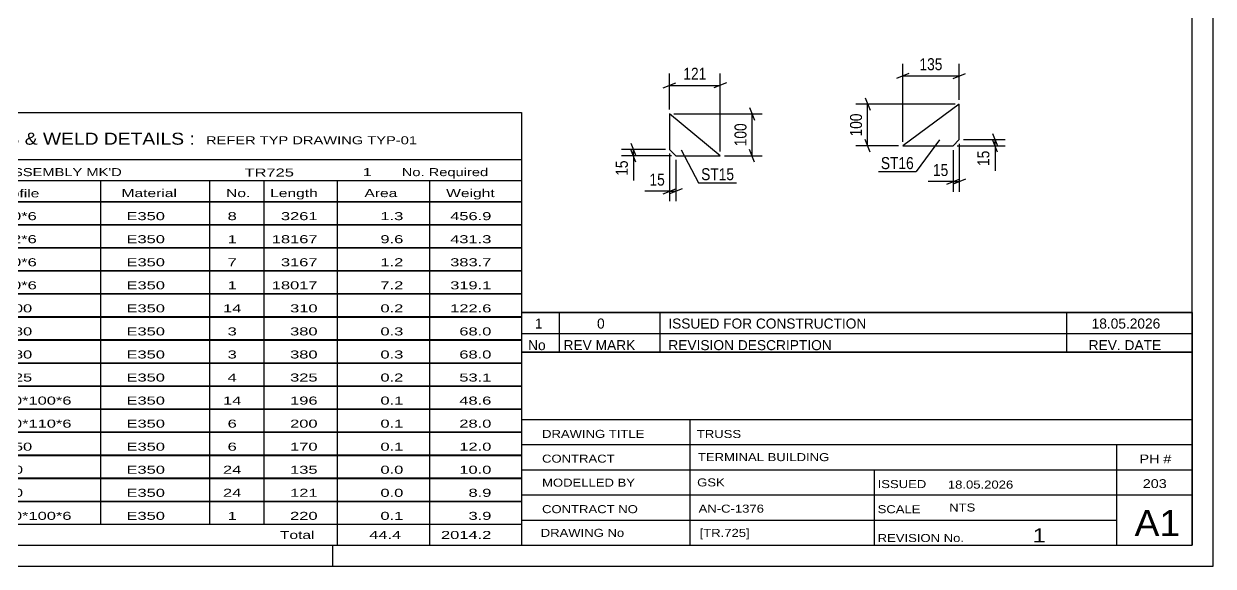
# Model space of a CAD drawing. Header units: millimetres. Extents: x 0 to 841, y 0 to 594.
# Drawn here: x 557.2 to 841, y 0 to 129.4 of the extents above; entities that cross this region are included whole.
import ezdxf

# ---------------------------------------------------------------- set-up
doc = ezdxf.new("R2010")
doc.units = ezdxf.units.MM
doc.styles.add('Arial Narrow', font='ARIALN.TTF', dxfattribs={"height": 0.2})

# ---------------------------------------------------------------- blocks, each defined once
blk = doc.blocks.new('Unknown-248143587-1133')
at = {"color": 5, "linetype": 'Continuous'}
for p, q in [((841, 0), (841, 594)), ((836, 5), (836, 589)), ((5, 5), (836, 5)), ((631, 0), (631, 5)), ((0, 0), (841, 0))]:
    blk.add_line(p, q, dxfattribs=at)
blk = doc.blocks.new('Part-248143587-19192 - 19191')
at = {"color": 2, "linetype": 'Continuous'}
for p, q in [((711.29, 107.93), (711.29, 99.43)), ((723.38, 97.93), (711.29, 107.93)), ((711.29, 99.43), (712.79, 97.93)), ((712.79, 97.93), (723.38, 97.93))]:
    blk.add_line(p, q, dxfattribs=at)
blk = doc.blocks.new('Part-248143587-19202 - 19201')
at = {"color": 2, "linetype": 'Continuous'}
for p, q in [((780.42, 110.26), (766.92, 100.26)), ((780.42, 101.76), (780.42, 110.26)), ((766.92, 100.26), (778.92, 100.26)), ((778.92, 100.26), (780.42, 101.76))]:
    blk.add_line(p, q, dxfattribs=at)
blk = doc.blocks.new('StraightDimension-248143587-19470 - 19191')
at = {"color": 7, "linetype": 'Continuous'}
for p, q in [((710.29, 99.43), (699.84, 99.43)), ((702.09, 100.93), (703.29, 97.93)), ((703.29, 96.43), (702.09, 99.43)), ((702.69, 97.93), (702.69, 99.43)), ((711.79, 97.93), (699.84, 97.93))]:
    blk.add_line(p, q, dxfattribs=at)
at = {"color": 0}
blk.add_wipeout([(701.94, 97.4), (697.74, 97.4), (697.74, 92.54), (701.94, 92.54)], dxfattribs=at)
at = {"color": 7, "linetype": 'Continuous'}
blk.add_line((702.69, 97.93), (702.69, 92.02), dxfattribs=at)
blk.add_line((702.69, 97.93), (702.69, 92.02), dxfattribs=at)
at = {"color": 3, "style": 'Arial Narrow'}
blk.add_text('15', height=2.863, rotation=90.0002, dxfattribs=at).set_placement((701.34, 93.14))
blk = doc.blocks.new('StraightDimension-248143587-19462 - 19191')
at = {"color": 7, "linetype": 'Continuous'}
for p, q in [((711.29, 98.43), (711.29, 87.05)), ((712.79, 96.93), (712.79, 87.05)), ((709.79, 88.85), (712.79, 90.05)), ((714.29, 90.05), (711.29, 88.85)), ((711.29, 89.45), (712.79, 89.45))]:
    blk.add_line(p, q, dxfattribs=at)
at = {"color": 0}
blk.add_wipeout([(710.76, 90.2), (710.76, 94.4), (705.91, 94.4), (705.91, 90.2)], dxfattribs=at)
at = {"color": 7, "linetype": 'Continuous'}
blk.add_line((711.29, 89.45), (705.38, 89.45), dxfattribs=at)
blk.add_line((711.29, 89.45), (705.38, 89.45), dxfattribs=at)
at = {"color": 3, "style": 'Arial Narrow'}
blk.add_text('15', height=2.863, dxfattribs=at).set_placement((706.51, 90.8))
blk = doc.blocks.new('StraightDimension-248143587-19474 - 19191')
at = {"color": 7, "linetype": 'Continuous'}
for p, q in [((712.29, 107.93), (733.4, 107.93)), ((730.4, 109.43), (731.6, 106.43)), ((731, 97.93), (731, 107.93)), ((731.6, 96.43), (730.4, 99.43)), ((724.38, 97.93), (733.4, 97.93))]:
    blk.add_line(p, q, dxfattribs=at)
at = {"color": 0}
blk.add_wipeout([(730.25, 106.27), (726.05, 106.27), (726.05, 99.58), (730.25, 99.58)], dxfattribs=at)
at = {"color": 3, "style": 'Arial Narrow'}
blk.add_text('100', height=2.863, rotation=90.0002, dxfattribs=at).set_placement((729.65, 100.18))
blk = doc.blocks.new('StraightDimension-248143587-19466 - 19191')
at = {"color": 7, "linetype": 'Continuous'}
for p, q in [((711.29, 108.93), (711.29, 117.55)), ((723.38, 98.93), (723.38, 117.55)), ((709.79, 114.1), (712.79, 115.3)), ((711.29, 114.7), (723.38, 114.7)), ((724.88, 115.3), (721.88, 114.1))]:
    blk.add_line(p, q, dxfattribs=at)
at = {"color": 0}
blk.add_wipeout([(720.68, 115.45), (720.68, 119.65), (713.99, 119.65), (713.99, 115.45)], dxfattribs=at)
at = {"color": 3, "style": 'Arial Narrow'}
blk.add_text('121', height=2.863, dxfattribs=at).set_placement((714.59, 116.05))
blk = doc.blocks.new('StraightDimension-248143587-19486 - 19201')
at = {"color": 7, "linetype": 'Continuous'}
for p, q in [((780.42, 100.76), (780.42, 89.34)), ((778.92, 99.26), (778.92, 89.34)), ((777.42, 91.14), (780.42, 92.34)), ((781.92, 92.34), (778.92, 91.14)), ((778.92, 91.74), (780.42, 91.74))]:
    blk.add_line(p, q, dxfattribs=at)
at = {"color": 0}
blk.add_wipeout([(778.39, 92.49), (778.39, 96.69), (773.54, 96.69), (773.54, 92.49)], dxfattribs=at)
at = {"color": 7, "linetype": 'Continuous'}
blk.add_line((778.92, 91.74), (773.01, 91.74), dxfattribs=at)
blk.add_line((778.92, 91.74), (773.01, 91.74), dxfattribs=at)
at = {"color": 3, "style": 'Arial Narrow'}
blk.add_text('15', height=2.863, dxfattribs=at).set_placement((774.14, 93.09))
blk = doc.blocks.new('StraightDimension-248143587-19478 - 19201')
at = {"color": 7, "linetype": 'Continuous'}
for p, q in [((788.34, 103.26), (789.54, 100.26)), ((779.92, 100.26), (791.34, 100.26)), ((781.42, 101.76), (791.34, 101.76)), ((789.54, 98.76), (788.34, 101.76)), ((788.94, 100.26), (788.94, 101.76))]:
    blk.add_line(p, q, dxfattribs=at)
at = {"color": 0}
blk.add_wipeout([(788.19, 99.74), (783.99, 99.74), (783.99, 94.88), (788.19, 94.88)], dxfattribs=at)
at = {"color": 7, "linetype": 'Continuous'}
blk.add_line((788.94, 100.26), (788.94, 94.36), dxfattribs=at)
blk.add_line((788.94, 100.26), (788.94, 94.36), dxfattribs=at)
at = {"color": 3, "style": 'Arial Narrow'}
blk.add_text('15', height=2.863, rotation=90.0002, dxfattribs=at).set_placement((787.59, 95.48))
blk = doc.blocks.new('StraightDimension-248143587-19490 - 19201')
at = {"color": 7, "linetype": 'Continuous'}
for p, q in [((766.92, 101.26), (766.92, 119.83)), ((780.42, 111.26), (780.42, 119.83)), ((768.42, 117.58), (765.42, 116.38)), ((766.92, 116.98), (780.42, 116.98)), ((778.92, 116.38), (781.92, 117.58))]:
    blk.add_line(p, q, dxfattribs=at)
at = {"color": 0}
blk.add_wipeout([(777.01, 117.73), (777.01, 121.93), (770.32, 121.93), (770.32, 117.73)], dxfattribs=at)
at = {"color": 3, "style": 'Arial Narrow'}
blk.add_text('135', height=2.863, dxfattribs=at).set_placement((770.92, 118.33))
blk = doc.blocks.new('StraightDimension-248143587-19482 - 19201')
at = {"color": 7, "linetype": 'Continuous'}
for p, q in [((757.96, 111.76), (759.16, 108.76)), ((779.42, 110.26), (755.71, 110.26)), ((758.56, 100.26), (758.56, 110.26)), ((765.92, 100.26), (755.71, 100.26)), ((759.16, 98.76), (757.96, 101.76))]:
    blk.add_line(p, q, dxfattribs=at)
at = {"color": 0}
blk.add_wipeout([(757.81, 108.61), (753.61, 108.61), (753.61, 101.92), (757.81, 101.92)], dxfattribs=at)
at = {"color": 3, "style": 'Arial Narrow'}
blk.add_text('100', height=2.863, rotation=90.0002, dxfattribs=at).set_placement((757.21, 102.52))
blk = doc.blocks.new('Mark-248143587-19641 - 19191')
at = {"color": 0}
blk.add_wipeout([(726.69, 92.09), (726.69, 95.09), (718.84, 95.09), (718.84, 92.09)], dxfattribs=at)
blk.add_wipeout([(726.69, 92.09), (726.69, 95.09), (718.84, 95.09), (718.84, 92.09)], dxfattribs=at)
at = {"color": 30, "linetype": 'Continuous'}
for p, q in [((714.06, 99.35), (718.24, 91.49)), ((718.24, 91.49), (727.29, 91.49))]:
    blk.add_line(p, q, dxfattribs=at)
at = {"color": 3, "style": 'Arial Narrow'}
blk.add_text('ST15', height=2.863, dxfattribs=at).set_placement((718.84, 92.09))
blk = doc.blocks.new('Unknown-248143587-21401')
at = {"color": 7, "linetype": 'Continuous'}
for p, q in [((676, 51.05), (676, 5)), ((676, 51.05), (836, 51.05)), ((836, 51), (836, 5)), ((676, 35), (836, 35)), ((716.14, 35), (716.14, 5)), ((676, 29), (836, 29)), ((818, 5.05), (818, 29.05)), ((676, 23), (836, 23)), ((760.14, 23), (760.14, 5)), ((676, 17), (836, 17)), ((676, 11), (818, 11)), ((676, 5), (836, 5))]:
    blk.add_line(p, q, dxfattribs=at)
at = {"color": 7, "style": 'Arial Narrow'}
for s, height, width, p in [('DRAWING TITLE', 1.9089, 1.425378, (680.88, 30.61)), ('TRUSS', 1.909, 1.425378, (717.81, 30.59)), ('CONTRACT', 1.909, 1.425378, (680.88, 24.71)), ('TERMINAL BUILDING', 1.9089, 1.425378, (718.06, 25.07)), ('MODELLED BY', 1.9089, 1.425378, (680.88, 18.98)), ('GSK', 1.909, 1.425378, (717.88, 19.04)), ('ISSUED', 1.909, 1.425378, (760.94, 18.64)), ('18.05.2026', 1.909, 1.425378, (777.69, 18.52)), ('CONTRACT NO', 1.9089, 1.425378, (680.88, 12.66)), ('AN-C-1376', 1.909, 1.425378, (718.23, 12.78)), ('SCALE', 1.909, 1.425378, (760.94, 12.65)), ('A1', 6.204, 1.25, (822.24, 7.2)), ('DRAWING No', 1.909, 1.425378, (680.56, 7)), ('[TR.725]', 1.909, 1.425378, (718.46, 6.99)), ('1', 3.34, 1.5, (797.91, 5.68)), ('REVISION No.', 1.9089, 1.425378, (760.94, 5.77))]:
    blk.add_text(s, height=height, dxfattribs=dict(at, width=width)).set_placement(p)
at = {"color": 7, "linetype": 'Continuous', "style": 'Arial Narrow'}
for s, height, width, p in [('PH #', 2.1, 1.42538, (823.4, 24.55)), ('203', 2.1, 1.42538, (824.19, 18.65)), ('NTS', 1.909, 1.425378, (778, 13.05))]:
    blk.add_text(s, height=height, dxfattribs=dict(at, width=width)).set_placement(p)
blk = doc.blocks.new('Unknown-248143587-21402')
at = {"color": 7, "linetype": 'Continuous'}
for p, q in [((516, 108.25), (676, 108.25)), ((516, 97), (516, 108.25)), ((676, 108.25), (676, 97)), ((516, 97), (676, 97)), ((516, 97), (516, 92)), ((676, 97), (676, 92)), ((516, 92), (676, 92)), ((516, 92), (516, 87)), ((540, 92), (540, 87)), ((575.5, 92), (575.5, 87)), ((601.5, 92), (601.5, 87)), ((614.5, 92), (614.5, 87)), ((632, 92), (632, 87)), ((654, 92), (654, 87)), ((676, 92), (676, 87)), ((516, 87), (676, 87)), ((516, 86.95), (516, 81.55)), ((516, 86.95), (676, 86.95)), ((540, 87), (540, 81.5)), ((575.5, 87), (575.5, 81.5)), ((601.5, 87), (601.5, 81.5)), ((614.5, 87), (614.5, 81.5)), ((632, 87), (632, 81.5)), ((654, 87), (654, 81.5)), ((676, 86.95), (676, 81.55)), ((516, 81.55), (676, 81.55)), ((516, 81.45), (516, 76.05)), ((516, 81.45), (676, 81.45)), ((540, 81.5), (540, 76)), ((575.5, 81.5), (575.5, 76)), ((601.5, 81.5), (601.5, 76)), ((614.5, 81.5), (614.5, 76)), ((632, 81.5), (632, 76)), ((654, 81.5), (654, 76)), ((676, 81.45), (676, 76.05)), ((516, 76.05), (676, 76.05)), ((516, 75.95), (516, 70.55)), ((516, 75.95), (676, 75.95)), ((540, 76), (540, 70.5)), ((575.5, 76), (575.5, 70.5)), ((601.5, 76), (601.5, 70.5)), ((614.5, 76), (614.5, 70.5)), ((632, 76), (632, 70.5)), ((654, 76), (654, 70.5)), ((676, 75.95), (676, 70.55)), ((516, 70.55), (676, 70.55)), ((516, 70.45), (516, 65.05)), ((516, 70.45), (676, 70.45)), ((540, 70.5), (540, 65)), ((575.5, 70.5), (575.5, 65)), ((601.5, 70.5), (601.5, 65)), ((614.5, 70.5), (614.5, 65)), ((632, 70.5), (632, 65)), ((654, 70.5), (654, 65)), ((676, 70.45), (676, 65.05)), ((516, 65.05), (676, 65.05)), ((516, 64.95), (516, 59.55)), ((516, 64.95), (676, 64.95)), ((540, 65), (540, 59.5)), ((575.5, 65), (575.5, 59.5)), ((601.5, 65), (601.5, 59.5)), ((614.5, 65), (614.5, 59.5)), ((632, 65), (632, 59.5)), ((654, 65), (654, 59.5)), ((676, 64.95), (676, 59.55)), ((516, 59.55), (676, 59.55)), ((516, 59.45), (516, 54.05)), ((516, 59.45), (676, 59.45)), ((540, 59.5), (540, 54)), ((575.5, 59.5), (575.5, 54)), ((601.5, 59.5), (601.5, 54)), ((614.5, 59.5), (614.5, 54)), ((632, 59.5), (632, 54)), ((654, 59.5), (654, 54)), ((676, 59.45), (676, 54.05)), ((516, 54.05), (676, 54.05)), ((516, 53.95), (516, 48.55)), ((516, 53.95), (676, 53.95)), ((540, 54), (540, 48.5)), ((575.5, 54), (575.5, 48.5)), ((601.5, 54), (601.5, 48.5)), ((614.5, 54), (614.5, 48.5)), ((632, 54), (632, 48.5)), ((654, 54), (654, 48.5)), ((676, 53.95), (676, 48.55)), ((516, 48.55), (676, 48.55)), ((516, 48.45), (516, 43.05)), ((516, 48.45), (676, 48.45)), ((540, 48.5), (540, 43)), ((575.5, 48.5), (575.5, 43)), ((601.5, 48.5), (601.5, 43)), ((614.5, 48.5), (614.5, 43)), ((632, 48.5), (632, 43)), ((654, 48.5), (654, 43)), ((676, 48.45), (676, 43.05)), ((516, 43.05), (676, 43.05)), ((516, 42.95), (516, 37.55)), ((516, 42.95), (676, 42.95)), ((540, 43), (540, 37.5)), ((575.5, 43), (575.5, 37.5)), ((601.5, 43), (601.5, 37.5)), ((614.5, 43), (614.5, 37.5)), ((632, 43), (632, 37.5)), ((654, 43), (654, 37.5)), ((676, 42.95), (676, 37.55)), ((516, 37.55), (676, 37.55)), ((516, 37.45), (516, 32.05)), ((516, 37.45), (676, 37.45)), ((540, 37.5), (540, 32)), ((575.5, 37.5), (575.5, 32)), ((601.5, 37.5), (601.5, 32)), ((614.5, 37.5), (614.5, 32)), ((632, 37.5), (632, 32)), ((654, 37.5), (654, 32)), ((676, 37.45), (676, 32.05)), ((516, 32.05), (676, 32.05)), ((516, 31.95), (516, 26.55)), ((516, 31.95), (676, 31.95)), ((540, 32), (540, 26.5)), ((575.5, 32), (575.5, 26.5)), ((601.5, 32), (601.5, 26.5)), ((614.5, 32), (614.5, 26.5)), ((632, 32), (632, 26.5)), ((654, 32), (654, 26.5)), ((676, 31.95), (676, 26.55)), ((516, 26.55), (676, 26.55)), ((516, 26.45), (516, 21.05)), ((516, 26.45), (676, 26.45)), ((540, 26.5), (540, 21)), ((575.5, 26.5), (575.5, 21)), ((601.5, 26.5), (601.5, 21)), ((614.5, 26.5), (614.5, 21)), ((632, 26.5), (632, 21)), ((654, 26.5), (654, 21)), ((676, 26.45), (676, 21.05)), ((516, 21.05), (676, 21.05)), ((516, 20.95), (516, 15.55)), ((516, 20.95), (676, 20.95)), ((540, 21), (540, 15.5)), ((575.5, 21), (575.5, 15.5)), ((601.5, 21), (601.5, 15.5)), ((614.5, 21), (614.5, 15.5)), ((632, 21), (632, 15.5)), ((654, 21), (654, 15.5)), ((676, 20.95), (676, 15.55)), ((516, 15.55), (676, 15.55)), ((516, 15.45), (516, 10.05)), ((516, 15.45), (676, 15.45)), ((540, 15.5), (540, 10)), ((575.5, 15.5), (575.5, 10)), ((601.5, 15.5), (601.5, 10)), ((614.5, 15.5), (614.5, 10)), ((632, 15.5), (632, 10)), ((654, 15.5), (654, 10)), ((676, 15.45), (676, 10.05)), ((516, 10.05), (676, 10.05)), ((516, 10), (676, 10)), ((516, 10), (516, 5)), ((632, 10), (632, 5)), ((654, 10), (654, 5)), ((676, 10), (676, 5)), ((516, 5), (676, 5))]:
    blk.add_line(p, q, dxfattribs=at)
at = {"color": 7, "style": 'Arial Narrow'}
for s, height, width, p in [('GENERAL NOTES & WELD DETAILS :', 2.8633, 1.4, (517.15, 100.56)), ('REFER TYP DRAWING TYP-01', 1.9089, 1.6, (600.7, 100.66)), ("MATERIAL LIST FOR ASSEMBLY MK'D", 1.9089, 1.6, (517.15, 93.06)), ('TR725', 1.909, 1.794707, (609.9, 92.97)), ('1', 1.91, 1.794707, (638.08, 93.06)), ('No. Required', 1.9089, 1.6, (647.41, 93.06)), ('Mark', 1.909, 1.7, (517.34, 88)), ('Profile', 1.909, 1.7, (550.41, 88)), ('Material', 1.909, 1.7, (580.54, 88.06)), ('No.', 1.909, 1.7, (605.5, 88.06)), ('Length', 1.909, 1.7, (616, 88.06)), ('Area', 1.909, 1.7, (638.5, 88.06)), ('Weight', 1.909, 1.7, (658, 88.06))]:
    blk.add_text(s, height=height, dxfattribs=dict(at, width=width)).set_placement(p)
at = {"color": 7, "linetype": 'Continuous', "style": 'Arial Narrow'}
for s, height, width, p in [('M233', 1.909, 1.794707, (517.5, 82.56)), ('SHS100*6', 1.909, 1.794707, (542, 82.56)), ('E350', 1.909, 1.794707, (581.74, 82.56)), ('8', 1.91, 1.794707, (605.86, 82.56)), ('3261', 1.909, 1.794707, (618.58, 82.56)), ('1.3', 1.909, 1.794707, (642.32, 82.56)), ('456.9', 1.909, 1.794707, (658.96, 82.56)), ('BC126', 1.909, 1.794707, (517.5, 77.06)), ('SHS132*6', 1.909, 1.794707, (542, 77.06)), ('E350', 1.909, 1.794707, (581.74, 77.06)), ('1', 1.91, 1.794707, (605.86, 77.06)), ('18167', 1.909, 1.794707, (616.4, 77.06)), ('9.6', 1.909, 1.794707, (642.32, 77.06)), ('431.3', 1.909, 1.794707, (658.96, 77.06)), ('M230', 1.909, 1.794707, (517.5, 71.56)), ('SHS100*6', 1.909, 1.794707, (542, 71.56)), ('E350', 1.909, 1.794707, (581.74, 71.56)), ('7', 1.91, 1.794707, (605.86, 71.56)), ('3167', 1.909, 1.794707, (618.58, 71.56)), ('1.2', 1.909, 1.794707, (642.32, 71.56)), ('383.7', 1.909, 1.794707, (658.96, 71.56)), ('TR725', 1.909, 1.794707, (517.5, 66.06)), ('SHS100*6', 1.909, 1.794707, (542, 66.06)), ('E350', 1.909, 1.794707, (581.74, 66.06)), ('1', 1.91, 1.794707, (605.86, 66.06)), ('18017', 1.909, 1.794707, (616.4, 66.06)), ('7.2', 1.909, 1.794707, (642.32, 66.06)), ('319.1', 1.909, 1.794707, (658.96, 66.06)), ('PL581', 1.909, 1.794707, (517.5, 60.56)), ('PL12*300', 1.909, 1.794707, (542, 60.56)), ('E350', 1.909, 1.794707, (581.74, 60.56)), ('14', 1.909, 1.794707, (604.76, 60.56)), ('310', 1.909, 1.794707, (620.77, 60.56)), ('0.2', 1.909, 1.794707, (642.32, 60.56)), ('122.6', 1.909, 1.794707, (658.96, 60.56)), ('SP12', 1.909, 1.794707, (517.5, 55.06)), ('PL20*380', 1.909, 1.794707, (542, 55.06)), ('E350', 1.909, 1.794707, (581.74, 55.06)), ('3', 1.91, 1.794707, (605.86, 55.06)), ('380', 1.909, 1.794707, (620.77, 55.06)), ('0.3', 1.909, 1.794707, (642.32, 55.06)), ('68.0', 1.909, 1.794707, (661.14, 55.06)), ('SP20', 1.909, 1.794707, (517.5, 49.56)), ('PL20*380', 1.909, 1.794707, (542, 49.56)), ('E350', 1.909, 1.794707, (581.74, 49.56)), ('3', 1.91, 1.794707, (605.86, 49.56)), ('380', 1.909, 1.794707, (620.77, 49.56)), ('0.3', 1.909, 1.794707, (642.32, 49.56)), ('68.0', 1.909, 1.794707, (661.14, 49.56)), ('SP4', 1.909, 1.794707, (517.5, 44.06)), ('PL16*325', 1.909, 1.794707, (542, 44.06)), ('E350', 1.909, 1.794707, (581.74, 44.06)), ('4', 1.91, 1.794707, (605.86, 44.06)), ('325', 1.909, 1.794707, (620.77, 44.06)), ('0.2', 1.909, 1.794707, (642.32, 44.06)), ('53.1', 1.909, 1.794707, (661.14, 44.06)), ('M1362', 1.909, 1.794707, (517.5, 38.56)), ('RHS100*100*6', 1.9089, 1.794707, (542, 38.56)), ('E350', 1.909, 1.794707, (581.74, 38.56)), ('14', 1.909, 1.794707, (604.76, 38.56)), ('196', 1.909, 1.794707, (620.77, 38.56)), ('0.1', 1.909, 1.794707, (642.32, 38.56)), ('48.6', 1.909, 1.794707, (661.14, 38.56)), ('TB29', 1.909, 1.794707, (517.5, 33.06)), ('RHS150*110*6', 1.9089, 1.794707, (542, 33.06)), ('E350', 1.909, 1.794707, (581.74, 33.06)), ('6', 1.91, 1.794707, (605.86, 33.06)), ('200', 1.909, 1.794707, (620.77, 33.06)), ('0.1', 1.909, 1.794707, (642.32, 33.06)), ('28.0', 1.909, 1.794707, (661.14, 33.06)), ('PL66', 1.909, 1.794707, (517.5, 27.56)), ('PL10*150', 1.909, 1.794707, (542, 27.56)), ('E350', 1.909, 1.794707, (581.74, 27.56)), ('6', 1.91, 1.794707, (605.86, 27.56)), ('170', 1.909, 1.794707, (620.77, 27.56)), ('0.1', 1.909, 1.794707, (642.32, 27.56)), ('12.0', 1.909, 1.794707, (661.14, 27.56)), ('ST16', 1.909, 1.794707, (517.5, 22.06)), ('PL8*100', 1.909, 1.794707, (542, 22.06)), ('E350', 1.909, 1.794707, (581.74, 22.06)), ('24', 1.909, 1.794707, (604.76, 22.06)), ('135', 1.909, 1.794707, (620.77, 22.06)), ('0.0', 1.909, 1.794707, (642.32, 22.06)), ('10.0', 1.909, 1.794707, (661.14, 22.06)), ('ST15', 1.909, 1.794707, (517.5, 16.56)), ('PL8*100', 1.909, 1.794707, (542, 16.56)), ('E350', 1.909, 1.794707, (581.74, 16.56)), ('24', 1.909, 1.794707, (604.76, 16.56)), ('121', 1.909, 1.794707, (620.77, 16.56)), ('0.0', 1.909, 1.794707, (642.32, 16.56)), ('8.9', 1.909, 1.794707, (663.33, 16.56)), ('M1535', 1.909, 1.794707, (517.5, 11.06)), ('RHS100*100*6', 1.9089, 1.794707, (542, 11.06)), ('E350', 1.909, 1.794707, (581.74, 11.06)), ('1', 1.91, 1.794707, (605.86, 11.06)), ('220', 1.909, 1.794707, (620.77, 11.06)), ('0.1', 1.909, 1.794707, (642.32, 11.06)), ('3.9', 1.909, 1.794707, (663.33, 11.06)), ('Total', 1.909, 1.7, (618.33, 6.5)), ('44.4', 1.909, 1.794707, (639.64, 6.5)), ('2014.2', 1.909, 1.794707, (656.77, 6.5))]:
    blk.add_text(s, height=height, dxfattribs=dict(at, width=width)).set_placement(p)
blk = doc.blocks.new('Unknown-248143587-21404')
at = {"color": 7, "linetype": 'Continuous'}
for p, q in [((676, 60.55), (836, 60.55)), ((836, 60.55), (676, 60.55)), ((676, 60.55), (676, 55.55)), ((685, 60.55), (685, 55.55)), ((709, 60.55), (709, 55.55)), ((806, 60.55), (806, 55.55)), ((836, 60.55), (836, 55.55)), ((676, 55.55), (836, 55.55)), ((676, 55.55), (676, 51.05)), ((676, 55.55), (836, 55.55)), ((685, 55.55), (685, 51.05)), ((709, 55.55), (709, 51.05)), ((806, 55.55), (806, 51.05)), ((836, 55.55), (836, 51.05)), ((836, 51.05), (676, 51.05))]:
    blk.add_line(p, q, dxfattribs=at)
at = {"color": 7, "linetype": 'Continuous', "style": 'Arial Narrow'}
for s, height, width, p in [('1', 2.39, 1.196471, (679.16, 56.7)), ('0', 2.39, 1.196471, (694, 56.7)), ('ISSUED FOR CONSTRUCTION', 2.3861, 1.196471, (711, 56.7)), ('18.05.2026', 2.386, 1.196471, (812, 56.7)), ('No', 2.386, 1.2, (677.54, 51.55)), ('REV MARK', 2.386, 1.2, (686, 51.55)), ('REVISION DESCRIPTION', 2.3861, 1.2, (711, 51.55)), ('REV. DATE', 2.386, 1.2, (811.28, 51.55))]:
    blk.add_text(s, height=height, dxfattribs=dict(at, width=width)).set_placement(p)
blk = doc.blocks.new('Mark-248143587-19644 - 19201')
at = {"color": 0}
blk.add_wipeout([(769.56, 94.74), (769.56, 97.74), (761.71, 97.74), (761.71, 94.74)], dxfattribs=at)
blk.add_wipeout([(769.56, 94.74), (769.56, 97.74), (761.71, 97.74), (761.71, 94.74)], dxfattribs=at)
at = {"color": 30, "linetype": 'Continuous'}
for p in [(775.7, 101.71), (761.11, 94.14)]:
    blk.add_line(p, (770.16, 94.14), dxfattribs=at)
at = {"color": 3, "style": 'Arial Narrow'}
blk.add_text('ST16', height=2.863, dxfattribs=at).set_placement((761.71, 94.74))

msp = doc.modelspace()

# ---------------------------------------------------------------- block references
for name in ['Unknown-248143587-1133', 'Unknown-248143587-21402', 'Part-248143587-19192 - 19191', 'Part-248143587-19202 - 19201', 'Unknown-248143587-21404', 'Unknown-248143587-21401']:
    msp.add_blockref(name, (0, 0))

# ---------------------------------------------------------------- next in the draw order: block references
for name in ['StraightDimension-248143587-19470 - 19191', 'StraightDimension-248143587-19486 - 19201']:
    msp.add_blockref(name, (0, 0))

# ---------------------------------------------------------------- next in the draw order: block references
for name in ['StraightDimension-248143587-19478 - 19201', 'StraightDimension-248143587-19462 - 19191']:
    msp.add_blockref(name, (0, 0))

# ---------------------------------------------------------------- next in the draw order: block references
for name in ['StraightDimension-248143587-19490 - 19201', 'StraightDimension-248143587-19474 - 19191']:
    msp.add_blockref(name, (0, 0))

# ---------------------------------------------------------------- next in the draw order: block references
for name in ['StraightDimension-248143587-19466 - 19191', 'StraightDimension-248143587-19482 - 19201']:
    msp.add_blockref(name, (0, 0))

# ---------------------------------------------------------------- next in the draw order: block references
for name in ['Mark-248143587-19641 - 19191', 'Mark-248143587-19644 - 19201']:
    msp.add_blockref(name, (0, 0))

doc.saveas('drawing.dxf')
